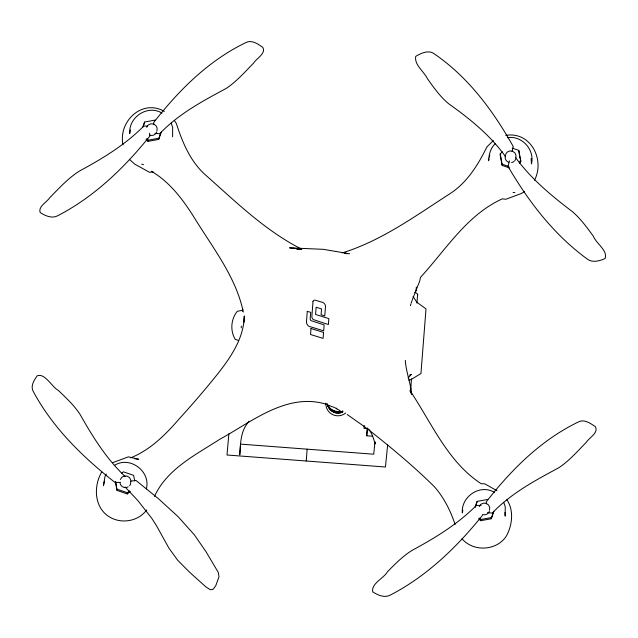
<?xml version="1.0" encoding="UTF-8"?>
<svg xmlns="http://www.w3.org/2000/svg" width="638" height="638" viewBox="0 0 638 638"><rect width="100%" height="100%" fill="white"/><g stroke="black" fill="none" stroke-linecap="round" stroke-linejoin="round"><path stroke-width="0.96" d="M364.21 425.442L364.019 428.425L367.974 428.696M410.736 389.786L411.454 378.852M243.931 322.31L244.067 320.435M156.932 130.822L157.139 128.071L155.911 125.582L153.583 124.019L150.783 123.804L148.247 125L146.668 127.273M307.149 449.168L306.232 461.011M372.568 436.233L366.714 435.794L367.249 428.616M375.128 442.126L374.992 443.952C373.828 438.824 372.018 433.274 368.684 429.167M416.048 291.103L416.343 287.132M416.973 303.114L417.627 294.341M489.505 510.161L489.713 507.409L488.485 504.921L486.156 503.358L483.357 503.151L480.821 504.339L479.242 506.612M515.791 158.001L515.998 155.249L514.77 152.761L512.442 151.198L509.642 150.983L507.106 152.179L505.527 154.452M241.236 327.876L241.371 326.074M242.528 311.216L242.743 308.72M243.788 321.432L244.306 315.946C243.828 339.073 229.895 358.572 216.083 375.918C204.407 390.416 192.253 404.524 179.717 418.289C165.88 434.311 150.656 449.79 130.623 457.869M374.969 441.99L373.724 454.208L240.566 444.128L239.768 454.87C240.59 442.955 240.478 430.371 249.219 421.208M387.641 444.909L385.448 467.008L227 455.006L228.898 433.752M155.257 120.072L144.587 122.033L143.486 125.973M161.262 132.106L158.663 139.419L147.992 141.381L148.12 140.185L146.828 138.709M130.311 491.443L127.321 493.964L117.057 490.423L115.693 481.602M158.663 139.419L160.736 132.744M127.321 493.964L127.441 492.767L129.681 490.877M172.603 136.795L172.675 127.456L171.207 123.094M146.317 488.955C151.118 471.378 129.61 455.404 114.362 465.469M366.714 435.794L367.528 427.946M502.529 151.876L500.28 153.766L500.16 154.962L502.202 165.441L509.666 168.017M502.202 165.441L500.28 153.766M487.831 499.418L477.16 501.372L475.414 507.138M493.836 511.453L491.244 518.758L480.566 520.72L480.693 519.523L479.401 518.048M512.242 148.12L518.774 150.369L519.946 158.24M519.188 163.304L520.688 162.044L520.807 160.848L518.774 150.369M491.244 518.758L493.637 511.166M130.487 129.961L129.729 133.549C128.413 117.137 147.713 104.249 161.972 113.101M104.393 481.219L103.452 485.709L104.983 476.482L106.243 474.026M488.971 158.934L488.588 160.728C488.979 154.619 490.399 148.112 495.136 143.853M489.346 157.131L489.729 155.337M462.877 510.193L462.311 512.888C460.987 496.476 480.286 483.588 494.546 492.44M512.091 151.278L513.255 146.525C492.927 110.374 467.638 76.161 432.755 52.85C427.229 50.25 420.562 53.456 415.729 56.367C414.078 64.805 424.11 71.608 427.54 78.849C433.856 87.661 440.156 96.705 448.578 103.667C469.815 118.804 490.343 135.28 505.623 156.741M509.467 160.896L508.015 166.414C528.663 201.76 553.983 234.824 587.327 259.092C592.415 263.055 599.72 260.958 605.047 258.557C608.277 250.846 595.868 243.142 593.484 236.419C587.104 227.678 580.708 218.77 572.438 211.688C551.495 195.802 531.111 178.887 515.512 157.474M410.394 305.682L410.96 303.832M411.247 302.962L412.1 300.346M142.641 127.52L144.587 122.033M412.387 299.525L419.684 281.159L420.522 277.323C445.898 249.673 466.936 214.831 502.337 198.857L505.83 199.263L521.509 193.458L524.548 191.512M475.214 506.859L477.16 501.372M101.809 471.865C93.547 485.685 93.977 506.755 108.548 516.341C120.502 524.396 138.191 521.717 146.684 509.898M534.477 180.267C545.195 159.851 530.696 131.085 505.703 135.408M154.492 496.396C167.116 468.89 195.515 454.982 219.624 439.375C251.866 421.726 286.829 392.442 325.866 404.133M120.383 479.441L121.962 477.16L124.498 475.972L127.297 476.179L129.626 477.742L130.854 480.231L130.535 484.067A5.431 5.327 5.9 0 1 129.61 485.685M482.432 515.408C456.792 547.268 426.846 576.146 390.265 595.102C384.61 598.253 377.688 595.071 372.767 591.897C370.726 583.786 384.1 578.036 387.465 571.752C395.074 564.064 402.714 556.216 411.949 550.466C435.02 537.922 457.709 524.276 476.307 505.44L481.132 505.4M408.113 377.983L411.374 374.378L409.604 375.128M121.866 473.077L123.365 471.809L133.629 475.358L134.738 481.076M519.316 162.108L520.807 160.848M493.318 140.591L486.954 146.884L483.684 153.256C475.549 168.703 465.206 183.816 450.221 193.529C415.801 215.708 381.771 240.654 342.287 252.895M125.056 486.946L137.752 500.439L151.74 518.279L156.406 525.568L168.95 548.194L177.691 560.236L189.366 572.007L205.572 586.617L209.559 589.313L210.995 589.767L213.212 589.177L215.756 585.708L219.017 576.752L218.26 572.35L206.106 551.878L194.598 535.146L178.249 516.828L158.487 498.725L135.91 480.406L130.918 481.14M112.735 462.654L128.405 456.848L138.685 459.272L134.817 458.786M408.886 380.089L410.824 379.674L420.952 373.541L426.001 308.88L416.853 302.245L413.081 296.534M148.12 140.185L158.79 138.223M242.639 310.299L237.272 311.288C230.908 319.159 230.039 330.596 235.175 339.328L238.62 340.517M480.693 519.523L491.364 517.562M344.576 253.461L349.616 253.717M153.287 171.965L149.467 172.276L134.833 164.173L129.394 159.404M507.322 137.728C521.828 135.096 535.011 149.802 531.462 163.974L531.135 158.479M513.064 192.572L514.858 192.485M120.646 482.344L115.071 482.503C82.876 457.167 52.93 428.058 33.359 391.628C30.145 386.341 34.061 380.136 37.235 375.798C44.859 372.648 52.284 387.481 58.321 390.4C66.161 397.905 74.207 405.393 80.157 414.548C92.717 436.894 106.458 458.778 125.184 476.586M344.735 253.286L346.458 253.246L323.251 249.322L289.516 247.855L301.702 249.187C265.36 230.836 235.773 201.775 205.548 174.995C192.142 163.216 184.374 146.676 178.584 130.208L176.271 123.357L174.278 120.359M147.593 126.069L143.733 126.101C125.128 144.938 102.447 158.583 79.367 171.12C68.051 178.233 59.055 188.298 49.724 197.716C46.909 202.23 37.881 206.465 40.186 212.558C45.115 215.732 52.037 218.914 57.683 215.756C94.272 196.807 124.219 167.93 149.858 136.069L149.539 133.23M345.03 253.549L346.865 253.613M154.914 133.302L159.683 133.757C178.496 113.963 202.557 101.131 226.283 88.379C236.658 81.441 244.952 71.966 253.597 63.082C256.372 58.497 266.429 53.361 262.76 47.316C258.039 44.118 251.739 39.468 245.885 42.579C208.554 60.554 178.895 90.205 153.686 122.512L153.854 124.466M487.488 512.649L492.257 513.104C511.07 493.302 535.13 480.478 558.864 467.718C569.24 460.788 577.526 451.305 586.17 442.421C588.946 437.843 599.002 432.708 595.334 426.662C590.613 423.457 584.32 418.807 578.459 421.925C541.128 439.901 511.477 469.544 486.26 501.851L486.435 503.805M293.4 248.23L301.702 249.187M141.732 164.221L143.494 164.588M296.128 248.804L297.946 249.187M299.74 249.251L297.013 248.509L298.903 249.091M502.321 164.245L508.853 166.494M117.177 489.226L127.441 492.767M329.033 405.393L332.542 406.924M164.397 111.387C142.107 98.531 118.062 121.523 122.998 144.85M496.97 490.726L484.776 483.843L481.14 483.708C447.573 461.752 431.599 422.811 409.987 390.6L411.414 394.109M336.242 408.671L340.014 410.561M347.208 414.509L366.068 427.811M151.342 171.215C170.186 182.285 183.21 199.973 194.59 218.14C212.948 248.078 235.948 276.948 243.317 312.038M368.453 429.653C391.182 447.573 413.512 466.115 434.127 486.459C443.976 497.449 450.5 510.783 455.133 524.524M461.968 538.743C473.316 552.077 496.316 550.969 506.149 536.406C512.298 525.568 514.188 510.432 506.851 499.706M146.054 139.172L147.992 141.381M478.628 518.511L480.566 520.72M503.781 502.433L505.248 506.795L505.176 516.134L504.961 512.474M520.313 160.138L520.688 162.044M115.39 481.85L117.057 490.423M405.289 360.366C406.103 371.874 410.465 382.8 411.725 394.18M414.732 292.348A22.003 4.306 4.3 0 1 417.396 295.45M342.75 411.988A10.838 10.631 5.9 0 1 327.382 404.348M342.797 411.542A10.838 10.631 5.9 0 1 327.43 403.91M342.311 412.164A10.041 9.841 5.9 0 1 328.084 405.09M336.88 408.368A8.916 8.749 5.9 0 1 333.291 406.956M342.837 411.103A10.838 10.631 5.9 0 1 328.363 406.103M340.548 411.327A11.978 11.747 5.9 0 1 327.517 404.851M342.75 411.151A11.978 11.747 5.9 0 1 326.879 403.894M345.684 412.985A11.978 11.747 5.9 0 1 325.914 403.16M515.679 159.077A5.431 5.327 5.9 0 1 514.754 160.696M514.1 161.358A5.431 5.327 5.9 0 1 511.564 162.546M508.757 162.331A5.431 5.327 5.9 0 1 505.416 155.536M156.82 131.899A5.431 5.327 5.9 0 1 149.898 135.152M128.198 486.874A5.431 5.327 5.9 0 1 120.064 483.269M489.394 511.237A5.431 5.327 5.9 0 1 482.48 514.499M307.269 311.352L306.503 321.664A5.016 4.968 -23.2 0 0 311.097 326.967L323.673 330.859L324.12 324.87L310.81 320.571L310.132 319.096L310.746 312.357L307.269 311.352M312.979 301.71L311.886 316.392A3.82 3.676 -9.6 0 0 313.425 319.598L328.395 324.535L328.833 318.609L315.587 314.486L316.121 307.269L321.528 308.904L321.097 314.725L324.79 315.898L325.468 306.734A4.338 4.171 20.4 0 0 322.413 302.34L315.252 300.195A1.755 1.691 -9.6 0 0 312.979 301.71M310.985 328.522L310.531 334.511L323.107 338.403L323.554 332.414L310.985 328.522"/></g></svg>
